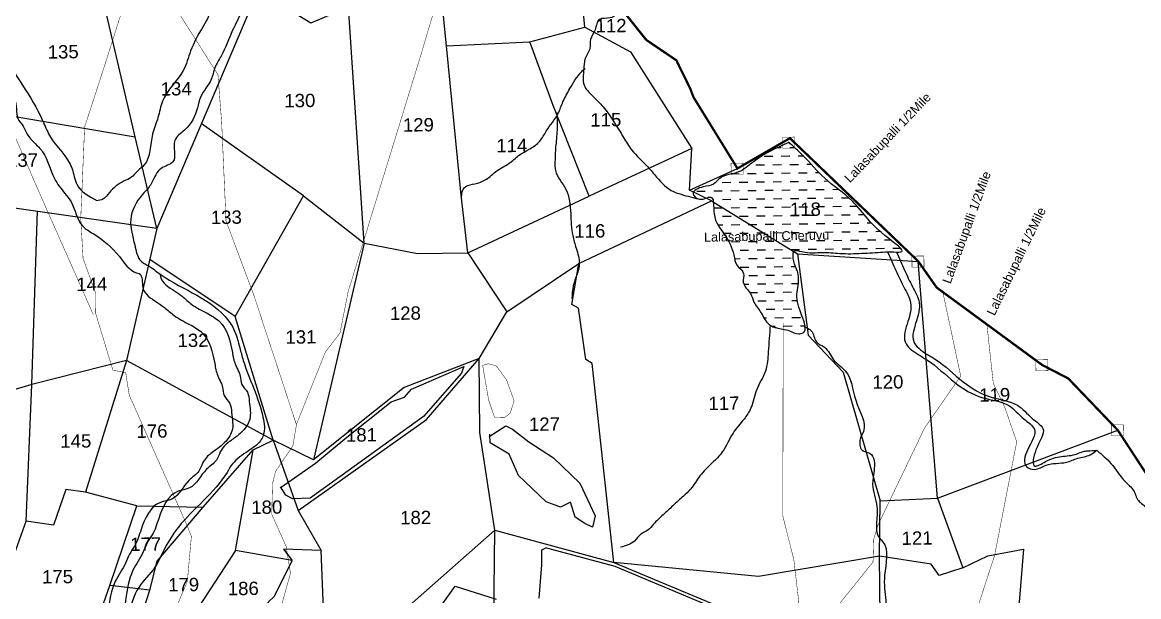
# Model space of a CAD drawing. Header units: feet. Extents: x 767600 to 777544, y 1589691 to 1604539.
# Drawn here: x 771553 to 774017, y 1600111 to 1601378 of the extents above; entities that cross this region are included whole.
import ezdxf
from ezdxf.enums import TextEntityAlignment as Align

# ---------------------------------------------------------------- set-up
doc = ezdxf.new("R2010")
doc.units = ezdxf.units.FT
doc.header["$LTSCALE"] = 15
doc.header["$MEASUREMENT"] = 0
doc.linetypes.add('ACAD_ISO02W100', pattern=[15, 12, -3])
doc.linetypes.add('HIDDEN2', pattern=[0.1875, 0.125, -0.0625])
for name, color, linetype in [('HILL', 17, 'Continuous'), ('PLOT', 7, 'Continuous'), ('PLOT NO', 7, 'Continuous'), ('ROADS', 6, 'Continuous'), ('TANKS-STREAM', 4, 'Continuous'), ('text2', 7, 'Continuous'), ('VILLAGE BOUNDRY', 5, 'HIDDEN2'), ('VILLAGE STONES', 240, 'Continuous')]:
    doc.layers.add(name, color=color, linetype=linetype)
doc.styles.get("Standard").update_dxf_attribs({"font": 'arial.ttf'})
doc.linetypes.add('DOTS', pattern='A,1e-06,-3,["●",Standard,S=3,R=0,X=-1.25,Y=-1.25],-3', length=6.000001)

msp = doc.modelspace()

# ---------------------------------------------------------------- hatches: boundary and pattern name
at = {"layer": 'TANKS-STREAM'}
h = msp.add_hatch(dxfattribs=at)
h.set_pattern_fill('DASH', color=256, scale=150, angle=0.74052, style=0)
edge = h.paths.add_edge_path()
edge.add_spline(control_points=[(773244, 1601113.9), (773246.7, 1601111.7), (773257.8, 1601102.3), (773285.1, 1601076.4), (773323.9, 1601028.9), (773380.4, 1600993.6), (773425.1, 1600935.3), (773452.1, 1600911.1), (773505.7, 1600869.8), (773472.1, 1600872.4), (773446.3, 1600871.3), (773404.6, 1600868.4), (773361, 1600867.2), (773315.5, 1600872.7), (773286.1, 1600867.4), (773259.1, 1600877), (773256, 1600873), (773255.9, 1600872.8)], knot_values=[879.103128, 879.103128, 879.103128, 879.103128, 889.753439, 923.595288, 994.591856, 1075.542432, 1128.298422, 1205.499649, 1234.724127, 1252.896984, 1277.464675, 1325.223841, 1374.87867, 1414.147884, 1460.502003, 1477.981062, 1479.006459, 1479.006459, 1479.006459, 1479.006459], degree=3, periodic=0)
edge.add_spline(control_points=[(773244.8, 1601113.5), (773217.4, 1601101), (773178.1, 1601083.1), (773134.9, 1601043), (773097.3, 1601043.3), (773078.5, 1601017.7), (773057.7, 1601017.7), (773037.3, 1601009.3), (773034.4, 1601003.9)], knot_values=[0, 0, 0, 0, 92.110511, 131.802226, 175.373658, 195.407192, 219.759349, 242.162016, 242.162016, 242.162016, 242.162016], degree=3, periodic=0)
edge.add_line((773034.4, 1601003.9), (773062, 1600990.4))
edge.add_spline(control_points=[(773062, 1600990.4), (773066.3, 1600991.9), (773075.1, 1600995.4), (773077.6, 1600987.9), (773078.2, 1600982)], knot_values=[279.033797, 279.033797, 279.033797, 279.033797, 291.922509, 308.732036, 308.732036, 308.732036, 308.732036], degree=3, periodic=0)
edge.add_line((773078.2, 1600982), (773255.9, 1600872.8))
h.paths.add_polyline_path([(773239.8, 1600942.9), (773323.3, 1600944), (773322.7, 1600989), (773239.3, 1600987.9)], flags=24)
h = msp.add_hatch(dxfattribs=at)
h.set_pattern_fill('DASH', color=256, scale=150, angle=0.74052, style=0)
edge = h.paths.add_edge_path()
edge.add_spline(control_points=[(773078.2, 1600982), (773079.1, 1600974.6), (773077.8, 1600940.1), (773104.1, 1600913), (773123.4, 1600874.2), (773126.8, 1600841), (773149.6, 1600827.2), (773139.1, 1600800.1), (773162, 1600784), (773166.6, 1600758.2), (773181.9, 1600742.6), (773190.8, 1600722.4), (773202.6, 1600709), (773223.2, 1600702.7), (773243.8, 1600700.5), (773262.1, 1600689.7), (773287.6, 1600694.9), (773270.2, 1600739.3), (773257.7, 1600773.6), (773273, 1600822), (773252, 1600848.2), (773254.5, 1600870.7), (773255.9, 1600872.8)], knot_values=[302.206356, 302.206356, 302.206356, 302.206356, 323.115052, 374.465529, 423.887208, 448.557346, 470.64125, 490.147366, 520.008945, 540.505785, 566.569106, 582.770375, 607.154733, 616.414053, 647.012829, 668.613369, 678.252627, 715.905592, 764.72811, 803.434407, 851.814968, 860.521494, 860.521494, 860.521494, 860.521494], degree=3, periodic=0)
edge.add_line((773255.9, 1600872.8), (773078.2, 1600982))

# ---------------------------------------------------------------- linework, layer by layer
at = {"layer": 'HILL'}
for points in [[(772124.6, 1600352.7), (772200.3, 1600405.6), (772269.5, 1600463.5), (772367.5, 1600541.4), (772396.9, 1600551.4), (772412, 1600568.9), (772527.5, 1600619.1), (772522.7, 1600604.1), (772439, 1600509.2), (772240.6, 1600366.5), (772188.8, 1600328.7), (772149.6, 1600327.2), (772134.6, 1600335.1), (772123.3, 1600353.9)], [(772583.2, 1600464.8), (772620.4, 1600488), (772635.3, 1600480.8), (772670.9, 1600452.9), (772725.3, 1600417.9), (772783.3, 1600361.9), (772817.3, 1600290), (772811.9, 1600265), (772794.8, 1600272.7), (772773.6, 1600286.6), (772762.9, 1600320), (772740.9, 1600308.9), (772709.5, 1600320.4), (772648, 1600378.6), (772627.5, 1600425.7), (772585.7, 1600450.7), (772584.9, 1600470)], [(772693.7, 1600108.1), (772699.4, 1600181.9), (772699.8, 1600214.6), (772709.7, 1600219.9)], [(772709.9, 1600219.4), (772860.8, 1600178.6), (773135.8, 1600063.1)], [(772481.3, 1600096.6), (772508.3, 1600134.8), (772599, 1600105.7)]]:
    msp.add_lwpolyline(points, dxfattribs=at)
at = {"layer": 'PLOT'}
for points in [[(772489.4, 1601326.8), (772673.2, 1601335.2), (772794.3, 1601367.4), (772769.9, 1601633.3), (772791.3, 1601722.8)], [(772307.8, 1600891.4), (772425.2, 1600868.3), (772536.7, 1600869.7), (772522, 1600996.7), (772489.4, 1601326.8), (772475, 1601472.5)], [(771501.8, 1601176.8), (771802.5, 1601125.4), (771724.4, 1601460.5)], [(772055.5, 1601405.6), (771850.5, 1600923.8), (771802.5, 1601125.4)], [(772307.8, 1600891.4), (772273.5, 1601411.9), (772190, 1601376.2), (772150.5, 1601400.8), (772055.5, 1601405.6)], [(772794.3, 1601367.4), (772895.2, 1601312.9), (773030.9, 1601100.1), (772804, 1600994.8), (772724.8, 1601194.8), (772673.2, 1601335.2)], [(771850.5, 1600923.8), (771349.8, 1600994.7), (771322.8, 1601206.8)], [(772022.8, 1600729.1), (772174.2, 1600995.6), (771948.4, 1601155.2)], [(772536.7, 1600869.7), (772622.3, 1600739.5), (772781.1, 1600846.3), (773074.5, 1600984.3), (773025.7, 1601008.1), (773030.9, 1601100.1)], [(773025.7, 1601008.1), (773131.3, 1601056)], [(772174.2, 1600995.6), (772307.8, 1600891.4), (772196.2, 1600413.6), (772106.6, 1600456.6), (772162.2, 1600301.3), (772212.9, 1600213.6), (772129.5, 1600216.4), (772148.8, 1600191.2), (772023.5, 1600213.3), (772062.8, 1600435.2)], [(772536.7, 1600869.7), (772804, 1600994.8)], [(773074.5, 1600984.3), (773263.7, 1600868), (773530.4, 1600851.1)], [(771574.6, 1600579.3), (771587.1, 1600962.6)], [(771850.5, 1600923.8), (771783.1, 1600632.3), (771574.6, 1600579.3)], [(772106.6, 1600456.6), (772022.8, 1600729.1), (771834.5, 1600855.2)], [(773445, 1600201.1), (773178.1, 1600155.9), (772858.5, 1600186.9), (772810.8, 1600625.4), (772797.1, 1600634.6), (772780.8, 1600747.7), (772765.7, 1600755.9), (772781.1, 1600846.3)], [(773263.7, 1600868), (773287.2, 1600687.9), (773364.3, 1600606.7), (773446, 1600323), (773572.8, 1600329), (773530.4, 1600851.1)], [(772561.2, 1600637.1), (772622.3, 1600739.5)], [(771783.1, 1600632.3), (771693, 1600341.9), (771649.2, 1600347.6), (771622.3, 1600269.4), (771562.2, 1600278.3)], [(771805.8, 1600311.9), (771952.3, 1600309), (772062.8, 1600435.2), (772106.6, 1600456.6), (771783.1, 1600632.3)], [(772162.2, 1600301.3), (772445.3, 1600502.4), (772561.2, 1600637.1)], [(772269.7, 1599978.8), (772389.6, 1600075.9), (772595.9, 1600257.8), (772562.8, 1600473.6), (772561.2, 1600637.1), (772395.9, 1600572.6), (772196.2, 1600413.6)], [(771536.4, 1600206.1), (771562.2, 1600278.3), (771574.6, 1600579.3), (771371.6, 1600518.9)], [(773572.8, 1600329), (773970.4, 1600478.9)], [(771659.3, 1599985.5), (771700.2, 1600004.8), (771746.2, 1600135.9), (771805.8, 1600311.9), (771693, 1600341.9)], [(773572.8, 1600329), (773628.6, 1600174.8), (773576.3, 1600157.8), (773558.5, 1600183.2), (773445, 1600201.1), (773446, 1600323)], [(771835, 1600125.7), (771850.9, 1600189.6), (771952.3, 1600309)], [(772921.8, 1599623.5), (772589.3, 1599664.8), (772595.9, 1600257.8)], [(772595.9, 1600257.8), (772858.5, 1600186.9), (773149, 1600065.6), (773129.6, 1599948.4), (773447.8, 1599932.8), (773445, 1600201.1)], [(772023.5, 1600213.3), (771943.9, 1600090.4), (771929.8, 1600062), (771920.1, 1600031.9), (771917.7, 1599982.5), (771870.7, 1599911), (771775, 1599939.8), (771659.3, 1599985.5)], [(772248.9, 1599510.4), (772223.5, 1599954.2), (772212.9, 1600213.6)], [(773628.6, 1600174.8), (773683.8, 1600201.5), (773762.2, 1600216), (773753, 1600099.6), (773714.1, 1599947.4), (773737.1, 1599863.2), (773693.1, 1599710.1), (774075, 1599862.7), (774484.9, 1600014.2)], [(772071.9, 1600040.3), (772100.6, 1600082.6), (772095.9, 1600099), (772109.7, 1600112.8), (772148.8, 1600191.2)], [(771775, 1599939.8), (771835, 1600125.7), (771746.2, 1600135.9)]]:
    msp.add_lwpolyline(points, dxfattribs=at)
at = {"layer": 'ROADS', "linetype": 'HIDDEN2', "ltscale": 10, "const_width": 1}
for points in [[(772763.7, 1602510.6), (772694.6, 1602347.9), (772640.3, 1602252.6), (772560, 1601940.2), (772527.2, 1601623.9), (772431.4, 1601301.6), (772317.5, 1600931.6), (772272.4, 1600784.2), (772254.5, 1600693.4), (772222.3, 1600651.1), (772158.2, 1600491), (772063.7, 1600778.2), (772003, 1600940.1), (771993.3, 1601157.7), (771985.1, 1601262.8), (771883.5, 1601422.8), (771801.1, 1601571.3), (771795.5, 1601635.2), (771731, 1601711.6), (771725.4, 1601773.5)], [(773232.3, 1600715.3), (773231.5, 1600289.5), (773255.9, 1600192.6), (773266.6, 1600100.5), (773248.7, 1599934.9), (773247.3, 1599909.6), (773146.2, 1599671.1), (773120.8, 1599619.9), (773110.5, 1599538.2), (772998, 1599377), (772927.3, 1599317.9), (772806.8, 1599310.5)], [(773013.7, 1599398.5), (773231.1, 1599548.1), (773349.9, 1599600.1), (773416.5, 1599647), (773476.9, 1599679.7), (773509.5, 1599743.5), (773568.1, 1599828.5), (773642.9, 1600031.1), (773698.9, 1600202.6), (773747.6, 1600453), (773720.9, 1600530), (773696, 1600581.5), (773681.9, 1600710.6)], [(772569.3, 1600621), (772582.2, 1600546), (772595.3, 1600506.9), (772616.9, 1600506.1), (772629.9, 1600515.9), (772638.7, 1600543.3), (772621.5, 1600590.4), (772598.9, 1600620.8), (772581.2, 1600625.2), (772568.1, 1600621)], [(772158.5, 1600491.4), (772150.3, 1600443.9), (772112, 1600387.3), (772105.6, 1600361.1), (772103.8, 1600293.2), (772135.5, 1600222.5), (772145.2, 1600163.1), (772115.3, 1600056.6), (772083.7, 1599922.2), (772007.9, 1599738.6), (771987.6, 1599657.9), (772001.6, 1599568.5), (771998.6, 1599512.7), (771928.1, 1599397.8), (771924.1, 1599380.3), (771949.8, 1599327), (771957, 1599240.6), (771967.9, 1599200.9), (771996.3, 1599173.2), (772009, 1599135.6), (772018, 1599104.1)]]:
    msp.add_lwpolyline(points, dxfattribs=at)
at = {"layer": 'ROADS', "linetype": 'DOTS', "ltscale": 0.5, "const_width": 1}
for points in [[(771797.3, 1601577.3), (771778.2, 1601418.9), (771737.5, 1601290.5), (771690.9, 1601147.1), (771682.4, 1600946.2), (771687.5, 1600857.6), (771715.8, 1600779.4), (771715.3, 1600736.1), (771753.3, 1600611.1), (771781.6, 1600605.5), (771789.3, 1600556.2), (771916.1, 1600270.3), (771926.5, 1600244.3), (771917.7, 1600145.9), (771891.3, 1600083.1), (771886.7, 1599971.3), (771888.3, 1599926.4), (771940.4, 1599873.7), (771989.7, 1599657.4)], [(771710, 1600733.7), (771591.4, 1601001.6), (771499.5, 1601213), (771492.4, 1601281.2), (771454.8, 1601338.2)], [(773585.1, 1600780.9), (773624, 1600598.1), (773544.3, 1600483.5), (773441.1, 1600268.6), (773432.1, 1600238.7), (773430.5, 1600187.9), (773359.2, 1600099.2), (773263.4, 1599938.1), (773249.3, 1599912.4)]]:
    msp.add_lwpolyline(points, dxfattribs=at)
at = {"layer": 'TANKS-STREAM'}
for points in [[(771939.8, 1602983.8), (771938, 1602974.6), (771937.9, 1602967), (771943.7, 1602952.4), (771945.9, 1602944.9), (771954.5, 1602935.3), (771960.6, 1602931.7), (771952.8, 1602915.3), (771942.9, 1602908.6), (771932.9, 1602884.9), (771924.7, 1602868.2), (771928.4, 1602833.4), (771928.3, 1602803.9), (771924.1, 1602766.5), (771911.6, 1602748.9), (771912.2, 1602736.7), (771913.2, 1602727.5), (771918.6, 1602716.2), (771925.2, 1602710.2), (771933.2, 1602703.3), (771940.2, 1602698.6), (771923.5, 1602677.4), (771915.7, 1602672.5), (771933.8, 1602654), (771932.6, 1602615.7), (771916.3, 1602592.8), (771915.7, 1602568.2), (771886.1, 1602519.8), (771870.2, 1602464.1), (771841.3, 1602403.7), (771827.8, 1602363.8), (771810.7, 1602322.1), (771813.4, 1602307.1), (771811, 1602298.1), (771796.5, 1602299.8), (771765.5, 1602272.2), (771741.1, 1602250.4), (771728.2, 1602222.7), (771697.2, 1602191.6), (771681, 1602183.4), (771635.9, 1602145.1), (771609.2, 1602103), (771609.5, 1602078.1), (771611.9, 1602042.7), (771616.7, 1601998.9), (771609.9, 1601980.2), (771620, 1601939.7), (771626.9, 1601877.1), (771604.4, 1601808.2), (771587.5, 1601785.2), (771540, 1601714.6), (771521.2, 1601664.9), (771516.6, 1601589.5), (771514.3, 1601556.7), (771495.3, 1601517), (771497, 1601426.7), (771508.6, 1601388.6), (771505.5, 1601328.5), (771512.4, 1601309.2), (771553.9, 1601239.4), (771598.3, 1601161.7), (771613.7, 1601128.5), (771663.2, 1601055.5), (771674.2, 1601020.1), (771718, 1600985.1)], [(771495, 1602043.9), (771512.9, 1602044.2), (771518.5, 1602043.7), (771525.4, 1602027), (771528.9, 1602015.9), (771537.6, 1601991), (771544.3, 1601948.7), (771542.2, 1601931.4), (771548.2, 1601861.5), (771541.2, 1601837.9), (771533.6, 1601825.6), (771518.1, 1601813.7), (771498.8, 1601796.7), (771481.7, 1601778.6), (771469.8, 1601752.3), (771462.1, 1601741.6), (771463.4, 1601685.5), (771465.9, 1601660.5), (771461.8, 1601630.9), (771453.9, 1601596.2), (771435.1, 1601539.8), (771429.8, 1601511.9), (771431.8, 1601487.9), (771440.5, 1601461.3), (771445.2, 1601444.1), (771446.6, 1601421.2), (771459.2, 1601396.3), (771472.4, 1601327.6), (771489.6, 1601294.9), (771498.8, 1601278.3), (771507.9, 1601261.1), (771518.2, 1601244), (771540.7, 1601186.6), (771543.2, 1601166.5), (771555.2, 1601149.4), (771564.3, 1601131.7), (771580.2, 1601112.4), (771598.3, 1601092.6), (771624.3, 1601033.9), (771647.6, 1601000.8), (771661.2, 1600982), (771685.9, 1600929.4), (771709.6, 1600912.4), (771767.6, 1600861.8), (771805.7, 1600825.9), (771811.4, 1600824.1), (771819.3, 1600793.4), (771850.5, 1600761.2), (771867, 1600749.5), (771888.6, 1600731.6), (771922.2, 1600711.9), (771949.4, 1600694.1), (771978, 1600625.7), (771984.6, 1600598.8), (771991.7, 1600583.9), (771995, 1600573.9), (771999, 1600555.1), (772011.2, 1600537.7), (772015.2, 1600517.6), (772015.8, 1600476.2), (772009, 1600462.6), (771980.5, 1600435.2), (771960, 1600418.7), (771951.3, 1600406), (771942.8, 1600388.3), (771921.1, 1600368), (771883.3, 1600326.7), (771858.2, 1600319.5), (771815.6, 1600259.6), (771801, 1600223), (771789.9, 1600205.3), (771781.3, 1600185.7), (771758.6, 1600145.3), (771742.5, 1600079.4), (771722, 1600007), (771696, 1599977.1), (771685, 1599951.4), (771672.8, 1599923), (771666.1, 1599904.1), (771651.9, 1599888.2), (771641.4, 1599874.3), (771642.3, 1599846.1), (771624, 1599808.8), (771619.1, 1599793.7), (771611.9, 1599769.1), (771590.4, 1599680.6), (771573, 1599619.5), (771564.6, 1599589.3), (771553.6, 1599561.5), (771531.6, 1599462.8), (771519.1, 1599408.7), (771509.5, 1599376.6), (771481.1, 1599286.8), (771470.8, 1599250.9), (771444.5, 1599200.3), (771420.3, 1599176.8), (771335.8, 1599136), (771301.4, 1599125.5), (771260.2, 1599106.8), (771201.2, 1599099.7), (771154.8, 1599092.9), (771122.8, 1599091.8), (771092.1, 1599084.5), (771068.2, 1599084.2), (770999, 1599069.3), (770941.9, 1599057.2), (770918.1, 1599051.9), (770847.9, 1599041.6), (770799.8, 1599020.3), (770773.5, 1599013.6), (770757.9, 1599006.5), (770737.4, 1598983.1), (770700.4, 1598925.8), (770673.6, 1598863.4), (770662.7, 1598827.4), (770693.3, 1598743.3), (770733.8, 1598671.7), (770755.2, 1598614.8), (770767.2, 1598565), (770760.9, 1598467.7), (770742.7, 1598422.3), (770672.8, 1598330.6), (770638.5, 1598303.2), (770567.7, 1598295.3), (770474.8, 1598282.8), (770407.1, 1598275.7), (770356.2, 1598273.2), (770304.8, 1598264.3), (770213, 1598287), (770112.1, 1598266.2), (769954.3, 1598225.3), (769897.9, 1598199), (769791.4, 1598172.5), (769727, 1598144.1), (769686.3, 1598136), (769619, 1598108.7), (769547.5, 1598055.1), (769466.4, 1598006.9), (769306.3, 1597902.9), (769250.5, 1597838.2), (769224.3, 1597775.7), (769184.1, 1597675), (769163.8, 1597598.8), (769072.5, 1597547.9), (769005, 1597526.9), (768969.8, 1597522.1)], [(771598.3, 1601795.3), (771610, 1601790.8), (771618.1, 1601795), (771642.9, 1601806.4), (771648.7, 1601808.8), (771673.8, 1601804.4), (771695.9, 1601801.8), (771730.8, 1601800.5), (771774.9, 1601811), (771804.6, 1601803.2), (771823.9, 1601797.1), (771880.1, 1601765.3), (771921.1, 1601745.5), (771951.7, 1601713.9), (771988.1, 1601652.6), (771997, 1601638.7), (772006.6, 1601611), (772022.7, 1601586.2), (772027.5, 1601574.7), (772034.1, 1601556.2), (772048.9, 1601496.7), (772050.9, 1601480.4), (772051.1, 1601459.5), (772042.3, 1601424.6), (772037.3, 1601404.8), (772017.5, 1601361), (771992.1, 1601303.9), (771978.5, 1601278.1), (771970.1, 1601252.5), (771946.8, 1601213.3), (771940.1, 1601190), (771911.6, 1601140.8), (771889.8, 1601117.3), (771885.8, 1601070.4), (771859.8, 1601056.1), (771839.3, 1601025.1), (771832.4, 1601014), (771818.1, 1600998.1), (771792.6, 1600943.2), (771801.5, 1600887.2), (771815.3, 1600851.9), (771835.8, 1600838.8), (771850.5, 1600828), (772000.7, 1600729.5), (772019.7, 1600701.9), (772033.2, 1600660.3), (772041, 1600632.5), (772084.5, 1600507.3), (772085.1, 1600467.3), (772078.7, 1600455.2), (772052, 1600432.6), (772017.1, 1600404.2), (772005.2, 1600385.5), (771897.9, 1600264.8), (771867.9, 1600218), (771846.1, 1600176.8), (771810.4, 1600131.8), (771778.6, 1600000.8), (771750.7, 1599926.1), (771738, 1599901.8), (771726.2, 1599879.3), (771658.4, 1599727.6), (771632.2, 1599664.1), (771629.9, 1599630.7), (771627.5, 1599598.1)], [(771669.7, 1601792.5), (771683.5, 1601782.2), (771712.9, 1601781.5), (771741.3, 1601783), (771770.7, 1601784.4), (771806.5, 1601780.6), (771843.5, 1601758), (771875.3, 1601738.5), (771913.4, 1601713.8), (771943.2, 1601690.1), (771964.5, 1601662), (771977.6, 1601626.5), (771992.8, 1601586.8), (772011.1, 1601552.4), (772019.9, 1601527.4), (772023.6, 1601484.4), (772023.2, 1601431.6), (771993, 1601423.8), (771977.5, 1601414.7), (771961.7, 1601385.7), (771950.1, 1601365.6), (771924.9, 1601315.1), (771908.4, 1601272), (771862.7, 1601204.5), (771852.8, 1601168.2), (771840.7, 1601131.8), (771822.3, 1601063.7), (771808.4, 1601050.9), (771793.1, 1601036), (771778.4, 1601028.4), (771745.5, 1601002.8), (771730.9, 1600987.9), (771717.6, 1600984.7)], [(772871.8, 1601406.6), (772850.8, 1601387.9), (772826.9, 1601384.9), (772817.1, 1601361.7), (772807.2, 1601340.5), (772805.6, 1601321.1), (772794.9, 1601297.1), (772792.4, 1601274.9), (772792.9, 1601240), (772812.5, 1601215.4), (772835, 1601191.8), (772857.5, 1601160.8), (772880, 1601124.3), (772897.9, 1601096.9), (772933.4, 1601059.6), (772953, 1601036.9), (772990.4, 1601004.9), (773002.4, 1601000.5), (773043.1, 1600989)], [(772522.6, 1600993.3), (772526, 1601009.9), (772562.7, 1601025.1), (772585.5, 1601038.3), (772597.4, 1601048.6), (772627.5, 1601067.4), (772648.5, 1601084.2), (772695.1, 1601116.1), (772709.5, 1601138.4), (772735.7, 1601177.3), (772746.4, 1601203.2), (772761.7, 1601232), (772788, 1601270), (772795.2, 1601276.6)], [(772732.9, 1601179.1), (772733.4, 1601140.5), (772730.2, 1601102.8), (772728.8, 1601071.5), (772730, 1601051.2), (772752.6, 1601010.1), (772763.4, 1600956.5), (772767.8, 1600907.8), (772775.5, 1600880.3), (772782.4, 1600845.4), (772769.2, 1600797.4), (772765.9, 1600768.8)], [(773244.8, 1601113.5), (773165.8, 1601070), (773133.6, 1601048.2), (773093.2, 1601034.6), (773078.5, 1601021.6), (773055.5, 1601015.4), (773033.6, 1601000.2), (773047.5, 1600988.2), (773072.7, 1600992.9), (773079.8, 1600956.2), (773102.9, 1600910.3), (773123.3, 1600865.3), (773130.9, 1600841.9), (773144.8, 1600824.6), (773144.3, 1600805.1), (773160.3, 1600779.9), (773167.9, 1600760.9), (773182.5, 1600739.3), (773190.3, 1600725.1), (773207.6, 1600707.9), (773216.4, 1600704.9), (773246.1, 1600697.7), (773266.8, 1600691.3), (773276.2, 1600693.5), (773273.6, 1600731.1), (773262.5, 1600778.6), (773266.2, 1600817.2), (773254.1, 1600864), (773256.4, 1600873.4), (773273.5, 1600872.6), (773318.8, 1600870.8), (773357.2, 1600868.5), (773405.8, 1600868.8), (773452.5, 1600871.5), (773476.5, 1600871.8), (773494.3, 1600872.8), (773474.8, 1600893.7), (773419, 1600944.7), (773385.1, 1600983.6), (773324.1, 1601034.2), (773276, 1601084.4), (773251.9, 1601107.1), (773244, 1601113.9)], [(773463.5, 1600870.8), (773481.1, 1600830.8), (773498.8, 1600794.1), (773513.4, 1600759.3), (773507.6, 1600718.7), (773501.5, 1600673.2), (773529.1, 1600646.3), (773549.4, 1600633.9), (773610.9, 1600584.2), (773672.6, 1600550.3), (773730.3, 1600532.8), (773763.2, 1600503.6), (773786.6, 1600481.2), (773771.2, 1600434.4), (773769.1, 1600398.4), (773787, 1600392.3), (773812.3, 1600401.5), (773857.4, 1600408.1), (773882.2, 1600416.6), (773909.8, 1600424.4), (773924.2, 1600434.3)], [(773482.2, 1600871.8), (773499.9, 1600831.7), (773517.6, 1600795.1), (773532.2, 1600760.2), (773526.4, 1600719.7), (773520.3, 1600674.2), (773547.9, 1600647.3), (773568.2, 1600634.9), (773629.7, 1600585.2), (773691.4, 1600551.3), (773749, 1600533.8), (773782, 1600504.6), (773805.4, 1600482.2), (773790, 1600435.4), (773787.8, 1600399.4), (773811.2, 1600409.6), (773846.2, 1600420.7), (773880.9, 1600426.4), (773894.1, 1600431.6), (773904.4, 1600433.1), (773923.5, 1600433.6)], [(773203.7, 1600710.2), (773199.3, 1600651.5), (773193.1, 1600609.2), (773173.8, 1600568.1), (773160.8, 1600527.2), (773145.9, 1600503.2), (773121.7, 1600472.3), (773098, 1600430.6), (773075.7, 1600406.4), (773048.7, 1600378), (773027.8, 1600348.6), (773012.1, 1600333.4), (772988.8, 1600312), (772967.5, 1600292.1), (772945.7, 1600270.7), (772933.8, 1600258.4), (772918.1, 1600249.4), (772904.4, 1600234.2), (772873.1, 1600220.5)], [(773278.5, 1600706.9), (773294.3, 1600697.9), (773305.8, 1600673.7), (773323.6, 1600661.5), (773343.6, 1600633.7), (773369.4, 1600609.8), (773392.5, 1600544.8), (773409.3, 1600475.9), (773402.4, 1600459.1), (773406.4, 1600434.9), (773423.1, 1600427.9), (773432.9, 1600388.8), (773429.6, 1600359.8), (773439, 1600310), (773438.2, 1600271.6), (773441.9, 1600245), (773451.8, 1600233.4), (773456.1, 1600158.9), (773456, 1600129.4), (773457.7, 1600078.3), (773452.8, 1600059.7), (773448.7, 1600038.4), (773438.6, 1600020.5), (773434.6, 1599972.4), (773435.8, 1599925.2), (773403.9, 1599891), (773371.7, 1599873.5), (773342.3, 1599822.9), (773323.4, 1599792.9), (773316.4, 1599744.2), (773324.1, 1599700.9), (773327.6, 1599665.8), (773329.3, 1599634.3), (773331.3, 1599602.1)], [(773924.8, 1600433.8), (773955.4, 1600405.4), (773987.1, 1600365.2), (774005.1, 1600345.8), (774016, 1600323.6), (774035.2, 1600306.4), (774051.1, 1600278.5), (774067.6, 1600265.1), (774076.6, 1600244.4), (774089.7, 1600227.1), (774103.5, 1600208.4), (774138.8, 1600205.1), (774189.8, 1600216.7)]]:
    msp.add_spline(points, degree=3, dxfattribs=at)
msp.add_open_spline([(771857.4, 1600823.8), (771857.6, 1600821.8), (771860, 1600803), (771883.2, 1600790.4), (771908.3, 1600772.9), (771929.6, 1600752.6), (771959.2, 1600737.7), (772003, 1600713.7), (772014.8, 1600665.2), (772020.9, 1600626.4), (772030.3, 1600610.4), (772035.3, 1600595.8), (772035.4, 1600577.8), (772052.8, 1600563.6), (772054.1, 1600534.9), (772059.8, 1600508.6), (772044.6, 1600479.4), (772023.3, 1600461.9), (772000.5, 1600446.8), (771988.9, 1600429.7), (771982.2, 1600408.3), (771950.4, 1600389.8), (771934.8, 1600349.2), (771878.6, 1600345), (771856.7, 1600294), (771844.6, 1600252.2), (771827.7, 1600230.2), (771818.3, 1600201.9), (771790.2, 1600165.1), (771780.3, 1600102.3), (771774.6, 1600037.1), (771733.8, 1600006.8), (771724.5, 1599974.4), (771711.7, 1599951.6), (771706.8, 1599927), (771691.7, 1599914), (771674.9, 1599896.8), (771688.3, 1599864.4), (771664.1, 1599841.9), (771657.4, 1599815), (771644, 1599772.9), (771633.4, 1599713.5), (771614, 1599654.6), (771604.7, 1599613.9), (771581.8, 1599564.6), (771574.6, 1599501.9), (771560.5, 1599440.2), (771542.6, 1599381.7), (771524.1, 1599329.8), (771509.2, 1599268.8), (771490.3, 1599229.2), (771445.1, 1599186.6), (771393.7, 1599164.2), (771336.7, 1599151.2), (771296.2, 1599124.5), (771243.7, 1599127.7), (771199, 1599115.2), (771161.5, 1599119.1), (771133.8, 1599107), (771091.2, 1599111.3), (771042.3, 1599092.5), (770991.7, 1599084.9), (770942.2, 1599071.8), (770890.7, 1599074.7), (770847.6, 1599044.6), (770815.5, 1599040), (770791.6, 1599030.2), (770769.3, 1598996.8), (770736.6, 1598951.9), (770716.7, 1598897.7), (770691.3, 1598835.4), (770731.9, 1598767.9), (770771.7, 1598704.1), (770794.1, 1598642.6), (770812, 1598575), (770807.8, 1598506.8), (770774.4, 1598425.3), (770729.9, 1598372.3), (770672.5, 1598316.4), (770597.3, 1598324), (770522.6, 1598307.6), (770451.8, 1598298.9), (770394.6, 1598300.9), (770329.7, 1598278), (770249.4, 1598329), (770131.8, 1598277.4), (770021.8, 1598270.1), (769924.2, 1598211.4), (769839.9, 1598209.7), (769776.4, 1598167.1), (769714.5, 1598161), (769650.4, 1598134.2), (769587.4, 1598075.3), (769476.6, 1598016.5), (769368.9, 1597955.7), (769287.1, 1597870.7), (769260.9, 1597786.1), (769218.3, 1597713.4), (769214.6, 1597605.1), (769199.3, 1597561.3), (769183.6, 1597536.2), (769146.8, 1597513.3), (769126.8, 1597471.5)], degree=3, knots=[1464.12834, 1464.12834, 1464.12834, 1464.12834, 1469.509409, 1515.338233, 1535.997688, 1564.665182, 1604.388682, 1637.664549, 1713.357266, 1741.659435, 1758.587075, 1769.334098, 1788.947258, 1810.647094, 1831.518923, 1873.827807, 1889.344089, 1929.73595, 1956.687909, 1972.344105, 1992.416793, 2022.837986, 2080.013586, 2106.637794, 2181.736124, 2221.98117, 2243.327086, 2265.136626, 2312.540801, 2381.831723, 2458.713758, 2499.141838, 2527.739533, 2559.313557, 2579.799917, 2601.588781, 2619.419896, 2648.27392, 2690.714828, 2706.934155, 2733.094324, 2826.155612, 2891.062968, 2923.118218, 2953.598272, 3056.860411, 3113.613871, 3147.881973, 3244.127628, 3282.261387, 3340.499536, 3374.983665, 3470.784226, 3507.544975, 3553.805433, 3614.477237, 3662.403555, 3695.143405, 3727.373982, 3751.76356, 3824.148605, 3883.684143, 3908.607041, 3981.132554, 4034.891012, 4062.599618, 4080.126582, 4111.925513, 4181.54914, 4251.012237, 4289.334693, 4380.770134, 4464.851433, 4526.912552, 4579.251914, 4678.911705, 4728.922142, 4846.707974, 4891.495752, 4964.364727, 5060.054326, 5129.668047, 5181.691812, 5234.977785, 5331.592804, 5436.821266, 5603.374551, 5666.953445, 5779.037288, 5850.911917, 5893.334176, 5967.5172, 6058.882387, 6155.18093, 6350.271311, 6437.519042, 6506.723717, 6617.502891, 6698.080316, 6804.827025, 6877.116533, 6913.338195, 6913.338195, 6913.338195, 6913.338195], dxfattribs=at)
at = {"layer": 'VILLAGE BOUNDRY', "linetype": 'ACAD_ISO02W100', "lineweight": -2, "ltscale": 0.2, "const_width": 5}
msp.add_lwpolyline([(772876.1, 1601407.2), (772930.3, 1601339.4), (772996.6, 1601294.5), (773026.9, 1601232.8), (773034.5, 1601213.1), (773131.3, 1601056), (773247.2, 1601122.7), (773530.4, 1600851.1), (773571, 1600793.3), (773803.9, 1600622.4), (773861.4, 1600592.7), (773970.4, 1600478.9), (774110.5, 1600265)], dxfattribs=at)
at = {"layer": 'VILLAGE STONES', "const_width": 0.979}
for points in [[(773230.7, 1601124.9), (773257.2, 1601125.3), (773257.5, 1601100.9), (773231, 1601100.6)], [(773117.2, 1601067.5), (773143.7, 1601067.8), (773144, 1601043.4), (773117.5, 1601043.1)], [(773516.3, 1600862.6), (773542.8, 1600863), (773543.1, 1600838.6), (773516.6, 1600838.3)], [(773789.8, 1600633.9), (773816.3, 1600634.2), (773816.6, 1600609.9), (773790.1, 1600609.5)], [(773956.3, 1600490.4), (773982.8, 1600490.7), (773983.1, 1600466.3), (773956.6, 1600466)]]:
    msp.add_lwpolyline(points, close=True, dxfattribs=at)

# ---------------------------------------------------------------- texts
at = {"layer": 'PLOT NO'}
for s, p in [('112', (772852.5, 1601370.9)), ('135', (771643.6, 1601313.3)), ('134', (771893, 1601231.8)), ('130', (772165.8, 1601205.8)), ('129', (772427.4, 1601152.2)), ('115', (772840.9, 1601163.4)), ('114', (772633.5, 1601106.6)), ('137', (771554, 1601074.3)), ('118', (773281.3, 1600966.1)), ('133', (772003.6, 1600948.4)), ('116', (772805.6, 1600918)), ('144', (771706.8, 1600800.7)), ('128', (772398.7, 1600736.8)), ('131', (772168.2, 1600684.3)), ('132', (771930.1, 1600676.9)), ('120', (773463.3, 1600585)), ('117', (773101.4, 1600538)), ('119', (773699, 1600556.7)), ('127', (772705.6, 1600492)), ('176', (771839.5, 1600476.7)), ('181', (772301.8, 1600468.2)), ('145', (771671.5, 1600454.8)), ('180', (772092.8, 1600308.9)), ('182', (772421.3, 1600286)), ('121', (773527.7, 1600240.7)), ('177', (771825.6, 1600227.3)), ('175', (771631.1, 1600155.5)), ('179', (771909.4, 1600138)), ('186', (772041, 1600129.6))]:
    msp.add_text(s, height=29.37, rotation=0.7405, dxfattribs=at).set_placement(p, align=Align.MIDDLE_CENTER)
at = {"layer": 'text2'}
for s, rotation, p in [('Lalasabupalli 1/2Mile', 46.2136, (773379.6, 1601023)), ('Lalasabupalli 1/2Mile', 69.8771, (773601.4, 1600800.1)), ('Lalasabupalli 1/2Mile', 64.0334, (773698.5, 1600729.6)), ('Lalasabupalli Cheruvu', 1.0287, (773057.8, 1600894.3))]:
    msp.add_text(s, height=20, rotation=rotation, dxfattribs=at).set_placement(p)

doc.saveas('drawing.dxf')
